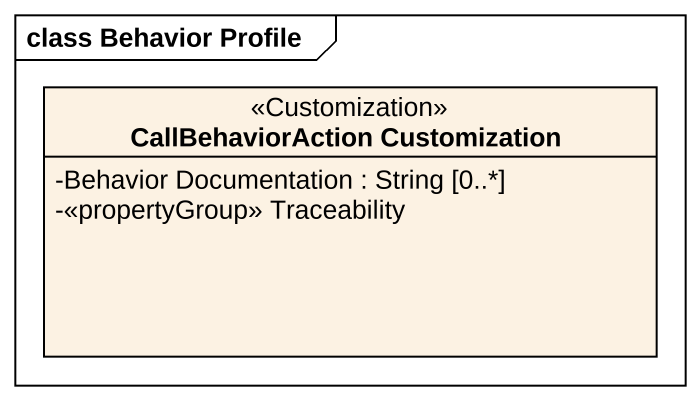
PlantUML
@startuml
mainframe class Behavior Profile
hide circle
hide empty members
skinparam classAttributeIconSize 0
class "CallBehaviorAction Customization" as CallBehaviorAction <<Customization>> {
  -Behavior Documentation : String [0..*]
  -<<propertyGroup>> Traceability
}
@enduml
